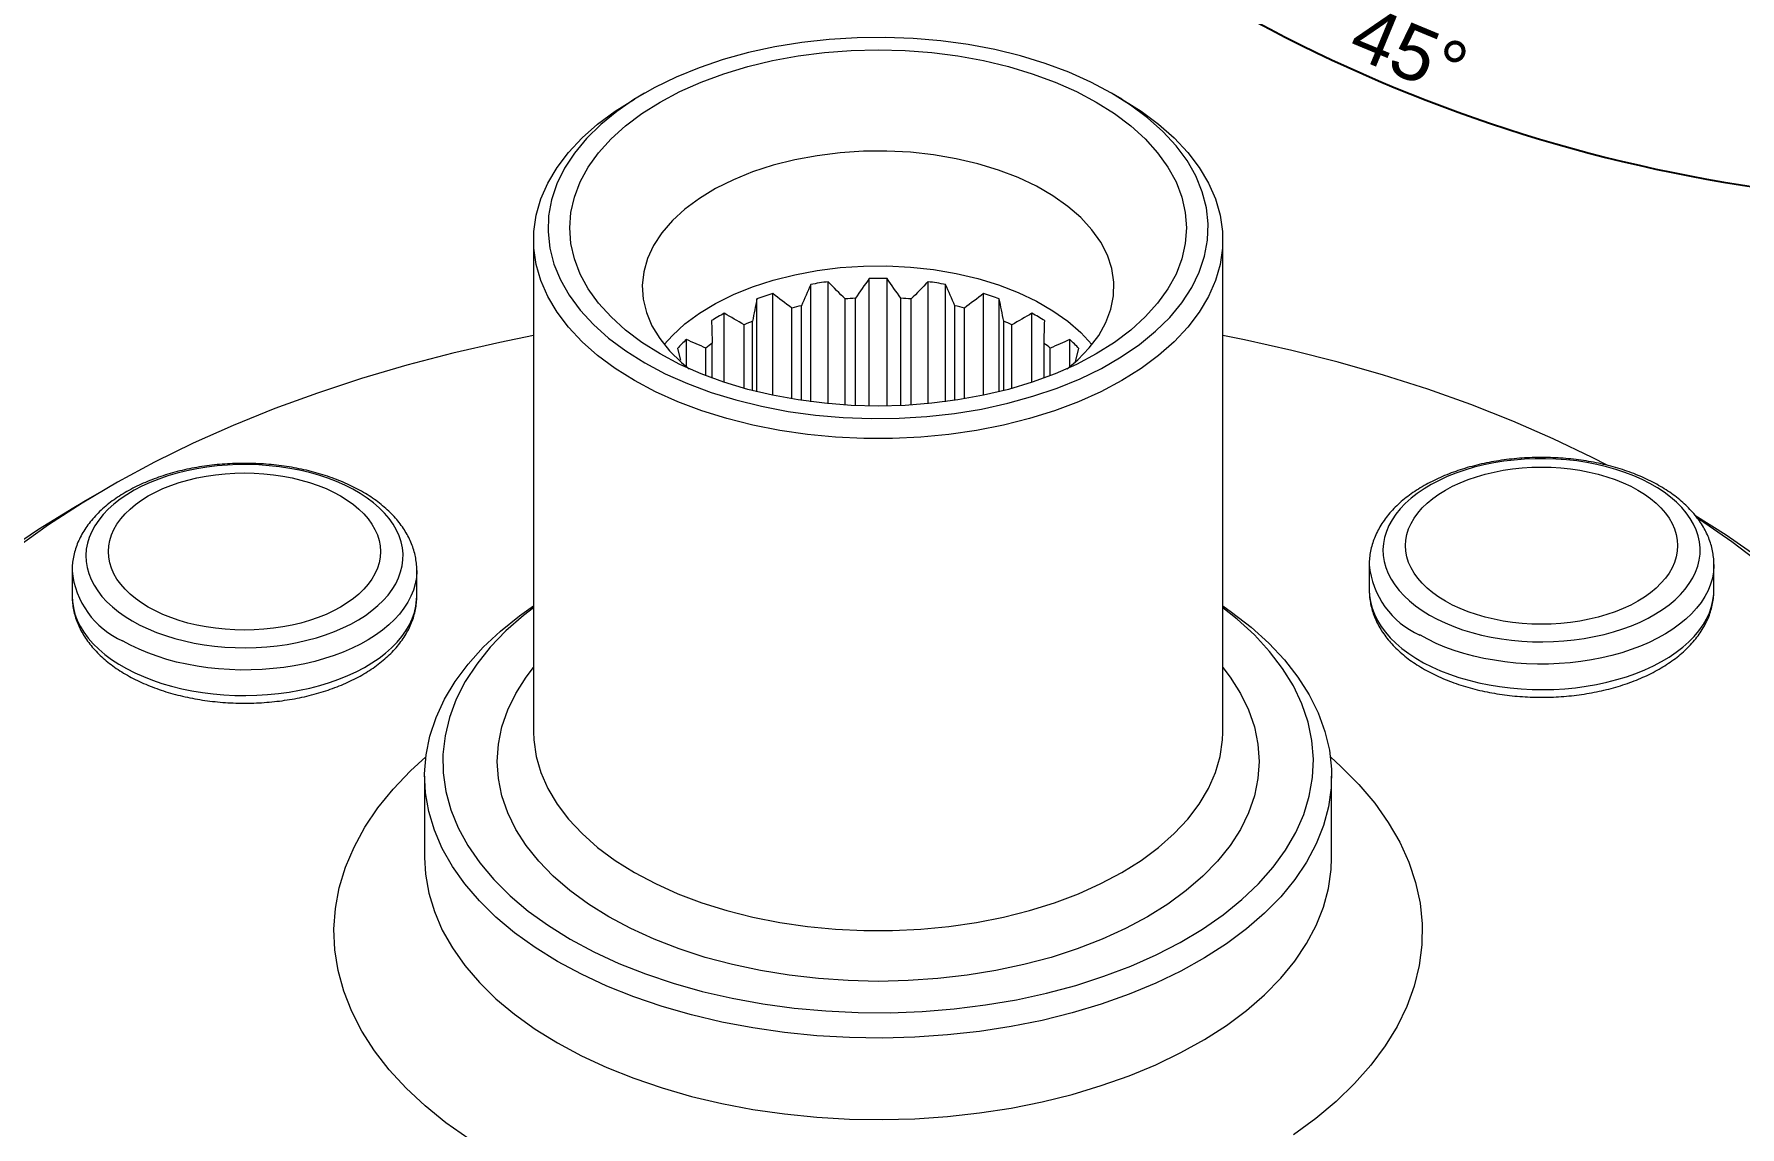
# Model space of a CAD drawing. Header units: millimetres. Extents: x 2429 to 2877, y 1091 to 1407.
# Drawn here: x 2482.2 to 2576.3, y 1163.1 to 1223.3 of the extents above; entities that cross this region are included whole.
import ezdxf

# ---------------------------------------------------------------- set-up
doc = ezdxf.new("R2010")
doc.units = ezdxf.units.MM
doc.layers.add('AM_5', color=3, linetype='Continuous', lineweight=25)
doc.styles.get("Standard").update_dxf_attribs({"font": 'arial.ttf'})
doc.dimstyles.new('ISO-25', dxfattribs={"dimtxt": 3, "dimasz": 2.5, "dimexe": 1.25, "dimexo": 0.625, "dimtad": 1, "dimtxsty": 'Standard', "dimcen": 2.5, "dimadec": 0, "dimazin": 0, "dimtfac": 1, "dimtmove": 0, "dimatfit": 3, "dimfxl": 1, "dimarcsym": 0})

# ---------------------------------------------------------------- blocks, each defined once
blk = doc.blocks.new('*D63')
at = {"layer": 'AM_5', "color": 0, "lineweight": -2, "transparency": 16777216}
for p, q in [((2540.663, 1249.134), (2529.171, 1237.642)), ((2589.272, 1222.859), (2589.272, 1212.747))]:
    blk.add_line(p, q, dxfattribs=at)
blk.add_arc((2589.272, 1297.743), 83.746, 226.71047, 268.28953, dxfattribs=at)
at = {"layer": 'AM_5', "color": 0, "transparency": 16777216}
for points in [[(2531.558, 1236.486), (2532.139, 1237.084), (2530.054, 1238.526)], [(2586.778, 1214.451), (2586.766, 1213.618), (2589.272, 1213.997)]]:
    blk.add_solid(points, dxfattribs=at)
at = {"layer": 'Defpoints', "color": 0, "transparency": 16777216}
for p in [(2589.272, 1372.003), (2562.755, 1271.227), (2541.104, 1249.576), (2547.399, 1225.217), (2589.272, 1223.484)]:
    blk.add_point(p, dxfattribs=at)
at = {"layer": 'AM_5', "color": 0, "transparency": 16777216, "insert": (2558.047, 1222.359), "char_height": 3, "attachment_point": 5, "rotation": 337.5}
blk.add_mtext('45°', dxfattribs=at)

msp = doc.modelspace()

# ---------------------------------------------------------------- linework, layer by layer
at = {"color": 7, "linetype": 'Continuous', "lineweight": 15}
for p, q in [((2515.902, 1220.054), (2515.336, 1219.727)), ((2542.21, 1219.727), (2541.644, 1220.054)), ((2509.773, 1211.973), (2509.773, 1184.864)), ((2547.773, 1184.864), (2547.773, 1211.973)), ((2525.057, 1203.049), (2525.057, 1209.513)), ((2526.023, 1202.941), (2526.023, 1209.663)), ((2528.273, 1202.816), (2528.273, 1209.834)), ((2529.273, 1202.816), (2529.273, 1209.834)), ((2531.523, 1202.941), (2531.523, 1209.663)), ((2532.489, 1203.049), (2532.489, 1209.513)), ((2522.095, 1203.601), (2522.095, 1208.723)), ((2522.961, 1203.403), (2522.961, 1209.012)), ((2524.542, 1203.121), (2524.542, 1208.339)), ((2526.957, 1202.868), (2526.957, 1208.713)), ((2527.523, 1202.839), (2527.523, 1208.756)), ((2530.023, 1202.839), (2530.023, 1208.756)), ((2530.59, 1202.868), (2530.59, 1208.713)), ((2533.004, 1203.121), (2533.004, 1208.339)), ((2534.585, 1203.403), (2534.585, 1209.012)), ((2535.451, 1203.601), (2535.451, 1208.723)), ((2520.295, 1204.12), (2520.295, 1207.926)), ((2521.849, 1203.663), (2521.849, 1207.491)), ((2524.014, 1203.204), (2524.014, 1208.213)), ((2533.532, 1203.204), (2533.532, 1208.213)), ((2535.697, 1203.663), (2535.697, 1207.491)), ((2537.251, 1204.12), (2537.251, 1207.926)), ((2518.206, 1204.988), (2518.206, 1206.478)), ((2521.396, 1203.784), (2521.396, 1207.29)), ((2536.151, 1203.784), (2536.151, 1207.29)), ((2539.34, 1204.988), (2539.34, 1206.478)), ((2517.706, 1205.979), (2517.878, 1205.333)), ((2519.28, 1204.485), (2519.28, 1206.008)), ((2519.628, 1204.353), (2519.628, 1206.27)), ((2537.918, 1204.353), (2537.918, 1206.27)), ((2538.266, 1204.485), (2538.266, 1206.008)), ((2539.652, 1205.271), (2539.84, 1205.979)), ((2486.34, 1198.329), (2484.925, 1197.512)), ((2484.342, 1193.747), (2484.342, 1192.343)), ((2503.342, 1192.343), (2503.342, 1193.747)), ((2555.847, 1194.072), (2555.847, 1192.668)), ((2574.847, 1192.668), (2574.847, 1194.072)), ((2547.773, 1184.821), (2547.773, 1184.864)), ((2503.773, 1182.414), (2503.773, 1177.923)), ((2553.773, 1177.923), (2553.773, 1182.414))]:
    msp.add_line(p, q, dxfattribs=at)
at = {"color": 7, "linetype": 'Continuous', "lineweight": 15, "flags": 128}
for points in [[(2515.904, 1205.197), (2517.041, 1204.593), (2518.264, 1204.048), (2519.562, 1203.564), (2520.926, 1203.146), (2522.347, 1202.796), (2523.814, 1202.517), (2525.317, 1202.31), (2526.845, 1202.178), (2528.387, 1202.122), (2529.931, 1202.141), (2531.467, 1202.235), (2532.984, 1202.404), (2534.471, 1202.647), (2535.916, 1202.962), (2537.31, 1203.347), (2538.642, 1203.798), (2539.904, 1204.313), (2541.085, 1204.888), (2542.177, 1205.519), (2543.173, 1206.2), (2544.065, 1206.929), (2544.847, 1207.698), (2545.513, 1208.502), (2546.058, 1209.337), (2546.479, 1210.195), (2546.772, 1211.071), (2546.936, 1211.957), (2546.969, 1212.849), (2546.871, 1213.739), (2546.642, 1214.621), (2546.284, 1215.489), (2545.801, 1216.336), (2545.195, 1217.156), (2544.47, 1217.944), (2543.632, 1218.693), (2542.687, 1219.398), (2541.642, 1220.055), (2540.505, 1220.659), (2539.282, 1221.204), (2537.984, 1221.688), (2536.62, 1222.106), (2535.199, 1222.456), (2533.732, 1222.735), (2532.229, 1222.941), (2530.701, 1223.073), (2529.159, 1223.13), (2527.615, 1223.111), (2526.079, 1223.017), (2524.562, 1222.847), (2523.075, 1222.604), (2521.63, 1222.29), (2520.236, 1221.905), (2518.904, 1221.454), (2517.643, 1220.939), (2516.461, 1220.364), (2515.369, 1219.733), (2514.373, 1219.051), (2513.481, 1218.323), (2512.699, 1217.554), (2512.033, 1216.749), (2511.488, 1215.915), (2511.067, 1215.057), (2510.774, 1214.181), (2510.61, 1213.295), (2510.577, 1212.403), (2510.675, 1211.513), (2510.904, 1210.631), (2511.262, 1209.763), (2511.745, 1208.916), (2512.352, 1208.096), (2513.076, 1207.308), (2513.914, 1206.559), (2514.859, 1205.853), (2515.904, 1205.197)], [(2516.752, 1205.686), (2515.75, 1206.318), (2514.847, 1206.997), (2514.051, 1207.719), (2513.366, 1208.478), (2512.798, 1209.269), (2512.352, 1210.086), (2512.031, 1210.922), (2511.838, 1211.771), (2511.773, 1212.626), (2511.838, 1213.481), (2512.031, 1214.33), (2512.352, 1215.166), (2512.798, 1215.982), (2513.366, 1216.773), (2514.051, 1217.533), (2514.847, 1218.255), (2515.75, 1218.934), (2516.752, 1219.565), (2517.846, 1220.144), (2519.022, 1220.665), (2520.273, 1221.125), (2521.589, 1221.52), (2522.959, 1221.848), (2524.373, 1222.105), (2525.821, 1222.291), (2527.291, 1222.402), (2528.773, 1222.44), (2530.255, 1222.402), (2531.725, 1222.291), (2533.173, 1222.105), (2534.587, 1221.848), (2535.958, 1221.52), (2537.273, 1221.125), (2538.524, 1220.665), (2539.7, 1220.144), (2540.794, 1219.565), (2541.796, 1218.934), (2542.699, 1218.255), (2543.495, 1217.533), (2544.18, 1216.773), (2544.748, 1215.982), (2545.194, 1215.166), (2545.515, 1214.33), (2545.708, 1213.481), (2545.773, 1212.626), (2545.708, 1211.771), (2545.515, 1210.922), (2545.194, 1210.086), (2544.748, 1209.269), (2544.18, 1208.478), (2543.495, 1207.719), (2542.699, 1206.997), (2541.796, 1206.318), (2540.794, 1205.686), (2539.7, 1205.108), (2538.524, 1204.587), (2537.273, 1204.127), (2535.958, 1203.732), (2534.587, 1203.404), (2533.173, 1203.146), (2531.725, 1202.961), (2530.255, 1202.849), (2528.773, 1202.812), (2527.291, 1202.849), (2525.821, 1202.961), (2524.373, 1203.146), (2522.959, 1203.404), (2521.589, 1203.732), (2520.273, 1204.127), (2519.022, 1204.587), (2517.846, 1205.108), (2516.752, 1205.686)], [(2515.338, 1204.217), (2514.274, 1204.884), (2513.31, 1205.599), (2512.451, 1206.358), (2511.704, 1207.155), (2511.073, 1207.986), (2510.563, 1208.843), (2510.177, 1209.722), (2509.919, 1210.616), (2509.789, 1211.519), (2509.789, 1212.426), (2509.919, 1213.329), (2510.177, 1214.224), (2510.563, 1215.102), (2511.073, 1215.96), (2511.704, 1216.79), (2512.451, 1217.587), (2513.31, 1218.346), (2514.274, 1219.062), (2515.336, 1219.727)], [(2542.21, 1219.727), (2543.272, 1219.062), (2544.236, 1218.346), (2545.095, 1217.587), (2545.842, 1216.79), (2546.473, 1215.96), (2546.983, 1215.102), (2547.369, 1214.224), (2547.627, 1213.329), (2547.757, 1212.426), (2547.757, 1211.519), (2547.627, 1210.616), (2547.369, 1209.722), (2546.983, 1208.843), (2546.473, 1207.986), (2545.842, 1207.155), (2545.095, 1206.358), (2544.236, 1205.599), (2543.272, 1204.884), (2542.208, 1204.217), (2541.053, 1203.603), (2539.814, 1203.046), (2538.499, 1202.55), (2537.118, 1202.119), (2535.68, 1201.755), (2534.194, 1201.46), (2532.672, 1201.238), (2531.123, 1201.088), (2529.558, 1201.014), (2527.988, 1201.014), (2526.423, 1201.088), (2524.874, 1201.238), (2523.352, 1201.46), (2521.866, 1201.755), (2520.428, 1202.119), (2519.047, 1202.55), (2517.733, 1203.046), (2516.493, 1203.603), (2515.338, 1204.217)], [(2539.191, 1204.871), (2539.78, 1205.367), (2540.414, 1206.02), (2540.933, 1206.705), (2541.33, 1207.417), (2541.603, 1208.149), (2541.748, 1208.892), (2541.764, 1209.64), (2541.651, 1210.386), (2541.41, 1211.121), (2541.044, 1211.838), (2540.555, 1212.531), (2539.949, 1213.193), (2539.233, 1213.816), (2538.412, 1214.395), (2537.496, 1214.924), (2536.493, 1215.398), (2535.413, 1215.812), (2534.267, 1216.161), (2533.067, 1216.443), (2531.824, 1216.655), (2530.55, 1216.794), (2529.259, 1216.859), (2527.963, 1216.85), (2526.675, 1216.766), (2525.408, 1216.609), (2524.175, 1216.379), (2522.987, 1216.08), (2521.857, 1215.714), (2520.795, 1215.285), (2519.813, 1214.797), (2518.919, 1214.255), (2518.124, 1213.664), (2517.435, 1213.031), (2516.858, 1212.361), (2516.399, 1211.661), (2516.064, 1210.938), (2515.855, 1210.2), (2515.774, 1209.453), (2515.823, 1208.706), (2516, 1207.965), (2516.304, 1207.237), (2516.732, 1206.531), (2517.28, 1205.853), (2517.941, 1205.21), (2518.355, 1204.871)], [(2516.985, 1206.196), (2517.435, 1206.703), (2518.124, 1207.336), (2518.919, 1207.927), (2519.813, 1208.469), (2520.795, 1208.957), (2521.857, 1209.386), (2522.987, 1209.752), (2524.175, 1210.051), (2525.408, 1210.281), (2526.675, 1210.438), (2527.963, 1210.522), (2529.259, 1210.531), (2530.55, 1210.466), (2531.824, 1210.327), (2533.067, 1210.115), (2534.267, 1209.833), (2535.413, 1209.484), (2536.493, 1209.07), (2537.496, 1208.596), (2538.412, 1208.067), (2539.233, 1207.488), (2539.949, 1206.865), (2540.555, 1206.203), (2540.561, 1206.196)], [(2509.773, 1206.695), (2507.924, 1206.319), (2505.329, 1205.724), (2502.785, 1205.06), (2500.297, 1204.328), (2497.871, 1203.53), (2495.511, 1202.668), (2493.224, 1201.743), (2491.014, 1200.758), (2488.885, 1199.715), (2486.843, 1198.616), (2484.892, 1197.463), (2483.036, 1196.259), (2481.278, 1195.006)], [(2568.967, 1199.545), (2568.137, 1199.981), (2565.987, 1201.01), (2563.757, 1201.98), (2561.451, 1202.89), (2559.075, 1203.736), (2556.633, 1204.517), (2554.13, 1205.232), (2551.573, 1205.879), (2548.966, 1206.457), (2547.773, 1206.695)], [(2559.165, 1191.295), (2559.587, 1191.067), (2560.034, 1190.856), (2560.505, 1190.662), (2560.996, 1190.486), (2561.507, 1190.33), (2562.034, 1190.193), (2562.576, 1190.077), (2563.13, 1189.982), (2563.694, 1189.908), (2564.265, 1189.856), (2564.841, 1189.825), (2565.419, 1189.817), (2565.997, 1189.831), (2566.571, 1189.867), (2567.141, 1189.924), (2567.702, 1190.004), (2568.254, 1190.104), (2568.792, 1190.225), (2569.316, 1190.367), (2569.822, 1190.528), (2570.308, 1190.708), (2570.773, 1190.907), (2571.214, 1191.123), (2571.63, 1191.355), (2572.018, 1191.602), (2572.377, 1191.864), (2572.705, 1192.138), (2573.001, 1192.425), (2573.263, 1192.723), (2573.491, 1193.029), (2573.683, 1193.344), (2573.839, 1193.665), (2573.958, 1193.992), (2574.039, 1194.322), (2574.082, 1194.655), (2574.086, 1194.989), (2574.053, 1195.322), (2573.982, 1195.653), (2573.872, 1195.981), (2573.726, 1196.304), (2573.543, 1196.621), (2573.324, 1196.929), (2573.07, 1197.229), (2572.782, 1197.519), (2572.462, 1197.797), (2572.11, 1198.062), (2571.73, 1198.313), (2571.321, 1198.549), (2570.886, 1198.769), (2570.427, 1198.971), (2569.945, 1199.156), (2569.444, 1199.322), (2568.925, 1199.469), (2568.39, 1199.595), (2567.841, 1199.701), (2567.282, 1199.786), (2566.714, 1199.849), (2566.141, 1199.89), (2565.563, 1199.909), (2564.985, 1199.907), (2564.409, 1199.882), (2563.836, 1199.835), (2563.271, 1199.766), (2562.714, 1199.677), (2562.169, 1199.566), (2561.637, 1199.434), (2561.122, 1199.283), (2560.626, 1199.112), (2560.15, 1198.922), (2559.696, 1198.715), (2559.268, 1198.491), (2558.866, 1198.251), (2558.492, 1197.997), (2558.149, 1197.728), (2557.836, 1197.447), (2557.557, 1197.155), (2557.312, 1196.853), (2557.102, 1196.542), (2556.927, 1196.224), (2556.79, 1195.9), (2556.69, 1195.571), (2556.628, 1195.239), (2556.604, 1194.906), (2556.619, 1194.572), (2556.671, 1194.24), (2556.762, 1193.91), (2556.89, 1193.585), (2557.055, 1193.265), (2557.256, 1192.952), (2557.492, 1192.647), (2557.763, 1192.352), (2558.067, 1192.069), (2558.403, 1191.797), (2558.77, 1191.539), (2559.165, 1191.295)], [(2487.66, 1190.971), (2488.082, 1190.743), (2488.529, 1190.531), (2489, 1190.337), (2489.492, 1190.162), (2490.002, 1190.005), (2490.53, 1189.869), (2491.072, 1189.752), (2491.626, 1189.657), (2492.19, 1189.583), (2492.761, 1189.531), (2493.336, 1189.501), (2493.914, 1189.493), (2494.492, 1189.506), (2495.067, 1189.542), (2495.636, 1189.6), (2496.198, 1189.679), (2496.749, 1189.78), (2497.288, 1189.901), (2497.811, 1190.042), (2498.317, 1190.204), (2498.804, 1190.384), (2499.269, 1190.582), (2499.71, 1190.798), (2500.125, 1191.03), (2500.513, 1191.277), (2500.872, 1191.539), (2501.2, 1191.814), (2501.496, 1192.101), (2501.759, 1192.398), (2501.986, 1192.705), (2502.179, 1193.019), (2502.334, 1193.341), (2502.453, 1193.667), (2502.534, 1193.998), (2502.577, 1194.331), (2502.582, 1194.664), (2502.548, 1194.998), (2502.477, 1195.329), (2502.368, 1195.657), (2502.221, 1195.979), (2502.038, 1196.296), (2501.819, 1196.605), (2501.565, 1196.905), (2501.277, 1197.194), (2500.957, 1197.472), (2500.606, 1197.737), (2500.225, 1197.988), (2499.816, 1198.224), (2499.381, 1198.444), (2498.922, 1198.647), (2498.441, 1198.832), (2497.939, 1198.998), (2497.42, 1199.144), (2496.885, 1199.271), (2496.337, 1199.376), (2495.777, 1199.461), (2495.21, 1199.524), (2494.636, 1199.565), (2494.059, 1199.585), (2493.481, 1199.582), (2492.904, 1199.557), (2492.332, 1199.51), (2491.766, 1199.442), (2491.209, 1199.352), (2490.664, 1199.241), (2490.133, 1199.109), (2489.618, 1198.958), (2489.121, 1198.787), (2488.645, 1198.598), (2488.192, 1198.391), (2487.763, 1198.167), (2487.361, 1197.927), (2486.988, 1197.672), (2486.644, 1197.404), (2486.332, 1197.123), (2486.052, 1196.831), (2485.807, 1196.528), (2485.597, 1196.217), (2485.423, 1195.899), (2485.286, 1195.575), (2485.186, 1195.246), (2485.124, 1194.915), (2485.1, 1194.581), (2485.114, 1194.247), (2485.167, 1193.915), (2485.257, 1193.585), (2485.385, 1193.26), (2485.55, 1192.94), (2485.751, 1192.627), (2485.988, 1192.323), (2486.259, 1192.028), (2486.563, 1191.744), (2486.899, 1191.472), (2487.265, 1191.214), (2487.66, 1190.971)], [(2499.145, 1197.854), (2499.51, 1197.628), (2499.846, 1197.388), (2500.151, 1197.134), (2500.425, 1196.868), (2500.664, 1196.592), (2500.869, 1196.306), (2501.038, 1196.013), (2501.171, 1195.713), (2501.266, 1195.409), (2501.323, 1195.102), (2501.342, 1194.793), (2501.323, 1194.484), (2501.266, 1194.177), (2501.171, 1193.873), (2501.038, 1193.573), (2500.869, 1193.28), (2500.664, 1192.994), (2500.425, 1192.718), (2500.151, 1192.452), (2499.846, 1192.198), (2499.51, 1191.958), (2499.145, 1191.731), (2498.753, 1191.521), (2498.337, 1191.327), (2497.897, 1191.151), (2497.436, 1190.993), (2496.958, 1190.855), (2496.463, 1190.736), (2495.955, 1190.639), (2495.436, 1190.562), (2494.909, 1190.507), (2494.377, 1190.474), (2493.842, 1190.463), (2493.307, 1190.474), (2492.775, 1190.507), (2492.248, 1190.562), (2491.729, 1190.639), (2491.221, 1190.736), (2490.726, 1190.855), (2490.248, 1190.993), (2489.787, 1191.151), (2489.347, 1191.327), (2488.931, 1191.521), (2488.539, 1191.731), (2488.174, 1191.958), (2487.838, 1192.198), (2487.533, 1192.452), (2487.259, 1192.718), (2487.02, 1192.994), (2486.815, 1193.28), (2486.646, 1193.573), (2486.513, 1193.873), (2486.418, 1194.177), (2486.361, 1194.484), (2486.342, 1194.793), (2486.361, 1195.102), (2486.418, 1195.409), (2486.513, 1195.713), (2486.646, 1196.013), (2486.815, 1196.306), (2487.02, 1196.592), (2487.259, 1196.868), (2487.533, 1197.134), (2487.838, 1197.388), (2488.174, 1197.628), (2488.539, 1197.854), (2488.931, 1198.065), (2489.347, 1198.259), (2489.787, 1198.435), (2490.248, 1198.593), (2490.726, 1198.731), (2491.221, 1198.85), (2491.729, 1198.947), (2492.248, 1199.024), (2492.775, 1199.079), (2493.307, 1199.112), (2493.842, 1199.123), (2494.377, 1199.112), (2494.909, 1199.079), (2495.436, 1199.024), (2495.955, 1198.947), (2496.463, 1198.85), (2496.958, 1198.731), (2497.436, 1198.593), (2497.897, 1198.435), (2498.337, 1198.259), (2498.753, 1198.065), (2499.145, 1197.854)], [(2570.65, 1198.179), (2571.015, 1197.953), (2571.351, 1197.712), (2571.656, 1197.458), (2571.929, 1197.193), (2572.169, 1196.916), (2572.374, 1196.631), (2572.543, 1196.337), (2572.675, 1196.038), (2572.77, 1195.734), (2572.828, 1195.426), (2572.847, 1195.118), (2572.828, 1194.809), (2572.77, 1194.501), (2572.675, 1194.197), (2572.543, 1193.898), (2572.374, 1193.604), (2572.169, 1193.319), (2571.929, 1193.043), (2571.656, 1192.777), (2571.351, 1192.523), (2571.015, 1192.282), (2570.65, 1192.056), (2570.258, 1191.845), (2569.841, 1191.651), (2569.401, 1191.475), (2568.941, 1191.317), (2568.462, 1191.179), (2567.968, 1191.061), (2567.46, 1190.963), (2566.941, 1190.887), (2566.414, 1190.832), (2565.882, 1190.799), (2565.347, 1190.788), (2564.812, 1190.799), (2564.279, 1190.832), (2563.752, 1190.887), (2563.234, 1190.963), (2562.726, 1191.061), (2562.231, 1191.179), (2561.752, 1191.317), (2561.292, 1191.475), (2560.852, 1191.651), (2560.435, 1191.845), (2560.043, 1192.056), (2559.679, 1192.282), (2559.343, 1192.523), (2559.037, 1192.777), (2558.764, 1193.043), (2558.524, 1193.319), (2558.32, 1193.604), (2558.15, 1193.898), (2558.018, 1194.197), (2557.923, 1194.501), (2557.866, 1194.809), (2557.847, 1195.118), (2557.866, 1195.426), (2557.923, 1195.734), (2558.018, 1196.038), (2558.15, 1196.337), (2558.32, 1196.631), (2558.524, 1196.916), (2558.764, 1197.193), (2559.037, 1197.458), (2559.343, 1197.712), (2559.679, 1197.953), (2560.043, 1198.179), (2560.435, 1198.39), (2560.852, 1198.584), (2561.292, 1198.76), (2561.752, 1198.918), (2562.231, 1199.056), (2562.726, 1199.174), (2563.234, 1199.272), (2563.752, 1199.348), (2564.279, 1199.403), (2564.812, 1199.436), (2565.347, 1199.447), (2565.882, 1199.436), (2566.414, 1199.403), (2566.941, 1199.348), (2567.46, 1199.272), (2567.968, 1199.174), (2568.462, 1199.056), (2568.941, 1198.918), (2569.401, 1198.76), (2569.841, 1198.584), (2570.258, 1198.39), (2570.65, 1198.179)], [(2480.65, 1194.774), (2482.493, 1196.024), (2484.433, 1197.224), (2484.925, 1197.512)], [(2573.802, 1196.805), (2575.524, 1195.716), (2577.341, 1194.454)], [(2577.518, 1194.036), (2575.838, 1195.324), (2574.056, 1196.564), (2573.93, 1196.644)], [(2511.095, 1172.209), (2509.866, 1172.972), (2508.735, 1173.784), (2507.708, 1174.641), (2506.792, 1175.539), (2505.99, 1176.473), (2505.307, 1177.437), (2504.746, 1178.428), (2504.31, 1179.439), (2504.002, 1180.466), (2503.823, 1181.503), (2503.774, 1182.544), (2503.856, 1183.585), (2504.067, 1184.62), (2504.407, 1185.644), (2504.874, 1186.65), (2505.466, 1187.635), (2506.179, 1188.592), (2507.01, 1189.517), (2507.955, 1190.405), (2509.008, 1191.251), (2509.773, 1191.794)], [(2509.773, 1191.695), (2509.227, 1191.27), (2508.252, 1190.415), (2507.389, 1189.52), (2506.643, 1188.592), (2506.017, 1187.633), (2505.516, 1186.651), (2505.142, 1185.65), (2504.897, 1184.636), (2504.782, 1183.614), (2504.799, 1182.591), (2504.946, 1181.57), (2505.223, 1180.559), (2505.63, 1179.562), (2506.162, 1178.586), (2506.818, 1177.634), (2507.594, 1176.713), (2508.485, 1175.828), (2509.488, 1174.984), (2510.596, 1174.184), (2511.802, 1173.434)], [(2547.773, 1191.794), (2548.258, 1191.456), (2549.338, 1190.621), (2550.31, 1189.743), (2551.17, 1188.826), (2551.913, 1187.877), (2552.535, 1186.899), (2553.034, 1185.897), (2553.406, 1184.877), (2553.65, 1183.845), (2553.764, 1182.805), (2553.748, 1181.763), (2553.601, 1180.724), (2553.325, 1179.694), (2552.921, 1178.679), (2552.391, 1177.682), (2551.738, 1176.711), (2550.966, 1175.769), (2550.077, 1174.862), (2549.078, 1173.994), (2547.972, 1173.17), (2546.767, 1172.395), (2545.468, 1171.671), (2544.081, 1171.004), (2542.615, 1170.396), (2541.077, 1169.851), (2539.475, 1169.371), (2537.816, 1168.959), (2536.111, 1168.617), (2534.367, 1168.348), (2532.595, 1168.151), (2530.802, 1168.029), (2528.999, 1167.982), (2527.194, 1168.011), (2525.398, 1168.114), (2523.619, 1168.292), (2521.868, 1168.543), (2520.152, 1168.867), (2518.481, 1169.261), (2516.864, 1169.724), (2515.309, 1170.254), (2513.824, 1170.846), (2512.417, 1171.499), (2511.095, 1172.209)], [(2511.802, 1173.434), (2513.102, 1172.737), (2514.487, 1172.097), (2515.951, 1171.519), (2517.484, 1171.004), (2519.079, 1170.556), (2520.727, 1170.177), (2522.419, 1169.87), (2524.145, 1169.636), (2525.897, 1169.475), (2527.665, 1169.39), (2529.438, 1169.381), (2531.208, 1169.447), (2532.965, 1169.589), (2534.699, 1169.805), (2536.4, 1170.094), (2538.06, 1170.455), (2539.669, 1170.886), (2541.218, 1171.384), (2542.7, 1171.947), (2544.105, 1172.571), (2545.427, 1173.254), (2546.658, 1173.991), (2547.791, 1174.779), (2548.82, 1175.613), (2549.74, 1176.489), (2550.545, 1177.401), (2551.232, 1178.345), (2551.795, 1179.316), (2552.233, 1180.308), (2552.543, 1181.316), (2552.723, 1182.335), (2552.772, 1183.358), (2552.69, 1184.381), (2552.478, 1185.398), (2552.136, 1186.403), (2551.666, 1187.39), (2551.071, 1188.355), (2550.355, 1189.291), (2549.521, 1190.195), (2548.573, 1191.06), (2547.773, 1191.695)]]:
    msp.add_lwpolyline(points, dxfattribs=at)
at = {"color": 8, "linetype": 'Continuous', "lineweight": 15, "flags": 128}
for points in [[(2503.342, 1193.751), (2503.342, 1193.704), (2503.318, 1193.356), (2503.256, 1193.01), (2503.156, 1192.667), (2503.018, 1192.328), (2502.844, 1191.995), (2502.633, 1191.669), (2502.387, 1191.351), (2502.107, 1191.043), (2501.793, 1190.746), (2501.447, 1190.461), (2501.071, 1190.189), (2500.665, 1189.931), (2500.232, 1189.689), (2499.774, 1189.463), (2499.291, 1189.255), (2498.786, 1189.064), (2498.262, 1188.893), (2497.72, 1188.741), (2497.162, 1188.609), (2496.591, 1188.498), (2496.008, 1188.407), (2495.417, 1188.339), (2494.82, 1188.292), (2494.219, 1188.267), (2493.616, 1188.264), (2493.014, 1188.284), (2492.415, 1188.325), (2491.823, 1188.388), (2491.238, 1188.473), (2490.664, 1188.579), (2490.102, 1188.706), (2489.556, 1188.853), (2489.027, 1189.02), (2488.517, 1189.205), (2488.029, 1189.41), (2487.564, 1189.631), (2487.124, 1189.869)], [(2574.847, 1194.076), (2574.846, 1194.028), (2574.822, 1193.68), (2574.76, 1193.334), (2574.66, 1192.991), (2574.523, 1192.652), (2574.349, 1192.319), (2574.138, 1191.993), (2573.892, 1191.675), (2573.611, 1191.367), (2573.298, 1191.07), (2572.952, 1190.785), (2572.575, 1190.513), (2572.17, 1190.256), (2571.737, 1190.014), (2571.278, 1189.788), (2570.796, 1189.579), (2570.291, 1189.389), (2569.767, 1189.217), (2569.224, 1189.065), (2568.667, 1188.933), (2568.095, 1188.822), (2567.513, 1188.732), (2566.922, 1188.663), (2566.325, 1188.617), (2565.723, 1188.592), (2565.121, 1188.589), (2564.519, 1188.608), (2563.92, 1188.65), (2563.327, 1188.713), (2562.743, 1188.798), (2562.168, 1188.904), (2561.607, 1189.03), (2561.061, 1189.177), (2560.532, 1189.344), (2560.022, 1189.53), (2559.534, 1189.734), (2559.069, 1189.956), (2558.629, 1190.194)], [(2484.342, 1192.343), (2484.357, 1192.039), (2484.409, 1191.692), (2484.5, 1191.348), (2484.628, 1191.008), (2484.793, 1190.673), (2484.995, 1190.346), (2485.232, 1190.026), (2485.504, 1189.715), (2485.81, 1189.415), (2486.147, 1189.127), (2486.516, 1188.852), (2486.915, 1188.59), (2487.341, 1188.344), (2487.793, 1188.114), (2488.27, 1187.901), (2488.769, 1187.706), (2489.289, 1187.53), (2489.827, 1187.373), (2490.381, 1187.236), (2490.949, 1187.12), (2491.529, 1187.024), (2492.118, 1186.95), (2492.714, 1186.898), (2493.315, 1186.868), (2493.917, 1186.859), (2494.52, 1186.873), (2495.119, 1186.909), (2495.714, 1186.967), (2496.301, 1187.046), (2496.878, 1187.147), (2497.443, 1187.268), (2497.993, 1187.41), (2498.527, 1187.572), (2499.041, 1187.753), (2499.535, 1187.953), (2500.006, 1188.17), (2500.452, 1188.404), (2500.872, 1188.654), (2501.263, 1188.919), (2501.624, 1189.198), (2501.954, 1189.489), (2502.251, 1189.792), (2502.515, 1190.105), (2502.743, 1190.427), (2502.936, 1190.757), (2503.092, 1191.093), (2503.21, 1191.434), (2503.292, 1191.779), (2503.335, 1192.126), (2503.342, 1192.343)], [(2555.847, 1192.668), (2555.861, 1192.364), (2555.914, 1192.017), (2556.004, 1191.673), (2556.132, 1191.333), (2556.298, 1190.998), (2556.499, 1190.67), (2556.737, 1190.35), (2557.009, 1190.04), (2557.314, 1189.74), (2557.652, 1189.451), (2558.021, 1189.176), (2558.419, 1188.915), (2558.846, 1188.669), (2559.298, 1188.439), (2559.775, 1188.226), (2560.274, 1188.031), (2560.794, 1187.855), (2561.332, 1187.697), (2561.886, 1187.561), (2562.454, 1187.444), (2563.034, 1187.349), (2563.623, 1187.275), (2564.219, 1187.222), (2564.819, 1187.192), (2565.422, 1187.184), (2566.024, 1187.198), (2566.624, 1187.233), (2567.218, 1187.291), (2567.805, 1187.371), (2568.382, 1187.471), (2568.947, 1187.593), (2569.498, 1187.735), (2570.031, 1187.897), (2570.546, 1188.078), (2571.04, 1188.278), (2571.511, 1188.495), (2571.957, 1188.729), (2572.376, 1188.979), (2572.767, 1189.244), (2573.129, 1189.522), (2573.459, 1189.814), (2573.756, 1190.116), (2574.019, 1190.429), (2574.248, 1190.751), (2574.44, 1191.081), (2574.596, 1191.417), (2574.715, 1191.758), (2574.796, 1192.103), (2574.839, 1192.45), (2574.847, 1192.668)], [(2513.924, 1174.658), (2512.805, 1175.357), (2511.784, 1176.105), (2510.868, 1176.896), (2510.062, 1177.727), (2509.372, 1178.591), (2508.801, 1179.484), (2508.353, 1180.4), (2508.032, 1181.334), (2507.838, 1182.279), (2507.773, 1183.23), (2507.838, 1184.182), (2508.032, 1185.127), (2508.353, 1186.061), (2508.801, 1186.977), (2509.372, 1187.87), (2509.773, 1188.394)], [(2547.773, 1188.394), (2548.175, 1187.87), (2548.745, 1186.977), (2549.193, 1186.061), (2549.514, 1185.127), (2549.708, 1184.182), (2549.773, 1183.23), (2549.708, 1182.279), (2549.514, 1181.334), (2549.193, 1180.4), (2548.745, 1179.484), (2548.175, 1178.591), (2547.484, 1177.727), (2546.678, 1176.896), (2545.762, 1176.105), (2544.742, 1175.357), (2543.622, 1174.658), (2542.411, 1174.012), (2541.117, 1173.423), (2539.746, 1172.894), (2538.307, 1172.429), (2536.809, 1172.03), (2535.262, 1171.701), (2533.675, 1171.442), (2532.058, 1171.257), (2530.421, 1171.145), (2528.773, 1171.107), (2527.125, 1171.145), (2525.488, 1171.257), (2523.871, 1171.442), (2522.284, 1171.701), (2520.737, 1172.03), (2519.239, 1172.429), (2517.801, 1172.894), (2516.43, 1173.423), (2515.135, 1174.012), (2513.924, 1174.658)], [(2509.773, 1184.864), (2509.789, 1184.41), (2509.919, 1183.507), (2510.177, 1182.613), (2510.563, 1181.734), (2511.073, 1180.876), (2511.704, 1180.046), (2512.451, 1179.249), (2513.31, 1178.49), (2514.274, 1177.775), (2515.338, 1177.108)], [(2515.338, 1177.108), (2516.493, 1176.494), (2517.733, 1175.937), (2519.047, 1175.441), (2520.428, 1175.01), (2521.866, 1174.645), (2523.352, 1174.351), (2524.874, 1174.129), (2526.423, 1173.979), (2527.988, 1173.904), (2529.558, 1173.904), (2531.123, 1173.979), (2532.672, 1174.129), (2534.194, 1174.351), (2535.68, 1174.645), (2537.118, 1175.01), (2538.499, 1175.441), (2539.814, 1175.937), (2541.053, 1176.494), (2542.208, 1177.108), (2543.272, 1177.775), (2544.236, 1178.49), (2545.095, 1179.249), (2545.842, 1180.046), (2546.473, 1180.876), (2546.983, 1181.734), (2547.369, 1182.613), (2547.627, 1183.507), (2547.757, 1184.41), (2547.773, 1184.821)], [(2507.56, 1161.594), (2506.204, 1162.43), (2504.947, 1163.316), (2503.795, 1164.248), (2502.751, 1165.222), (2501.821, 1166.234), (2501.009, 1167.279), (2500.319, 1168.353), (2499.753, 1169.45), (2499.314, 1170.567), (2499.003, 1171.698), (2498.823, 1172.839), (2498.774, 1173.983), (2498.856, 1175.128), (2499.069, 1176.266), (2499.412, 1177.394), (2499.883, 1178.507), (2500.48, 1179.599), (2501.201, 1180.666), (2502.043, 1181.703), (2503.001, 1182.705), (2503.84, 1183.472)], [(2553.706, 1183.472), (2554.287, 1182.95), (2555.274, 1181.957), (2556.146, 1180.928), (2556.897, 1179.868), (2557.526, 1178.782), (2558.029, 1177.674), (2558.404, 1176.549), (2558.649, 1175.413), (2558.764, 1174.27), (2558.747, 1173.125), (2558.6, 1171.983), (2558.322, 1170.849), (2557.915, 1169.728), (2557.38, 1168.625), (2556.721, 1167.545), (2555.939, 1166.492), (2555.038, 1165.472), (2554.023, 1164.488), (2552.897, 1163.545), (2551.666, 1162.647)], [(2503.773, 1177.938), (2503.823, 1177.012), (2504.002, 1175.975), (2504.31, 1174.948), (2504.746, 1173.937), (2505.307, 1172.946), (2505.99, 1171.982), (2506.792, 1171.048), (2507.708, 1170.15), (2508.735, 1169.293), (2509.866, 1168.481), (2511.095, 1167.718)], [(2511.095, 1167.718), (2512.417, 1167.008), (2513.824, 1166.355), (2515.309, 1165.763), (2516.864, 1165.233), (2518.481, 1164.77), (2520.152, 1164.376), (2521.868, 1164.052), (2523.619, 1163.801), (2525.398, 1163.623), (2527.194, 1163.52), (2528.999, 1163.491), (2530.802, 1163.538), (2532.595, 1163.66), (2534.367, 1163.857), (2536.111, 1164.126), (2537.816, 1164.468), (2539.475, 1164.88), (2541.077, 1165.36), (2542.615, 1165.905), (2544.081, 1166.513), (2545.468, 1167.18), (2546.767, 1167.904), (2547.972, 1168.679), (2549.078, 1169.503), (2550.077, 1170.371), (2550.966, 1171.278), (2551.738, 1172.22), (2552.391, 1173.191), (2552.921, 1174.188), (2553.325, 1175.203), (2553.601, 1176.233), (2553.748, 1177.272), (2553.773, 1177.914)]]:
    msp.add_lwpolyline(points, dxfattribs=at)
at = {"color": 7, "linetype": 'Continuous', "lineweight": 15}
for centre, radius, start, end in [((2528.629, 1189.619), 20.212, 97.40758, 100.1785), ((2528.773, 1188.193), 21.646, 88.67642, 91.32358), ((2528.917, 1189.619), 20.212, 79.8215, 82.59242), ((2527.733, 1193.252), 16.467, 106.84474, 110.02143), ((2528.334, 1191.311), 17.445, 102.55675, 104.33939), ((2528.756, 1188.788), 20.006, 93.53267, 95.15973), ((2528.79, 1188.788), 20.006, 84.84027, 86.46733), ((2529.212, 1191.311), 17.445, 75.66061, 77.44325), ((2529.813, 1193.252), 16.467, 69.97857, 73.15526), ((2525.829, 1197.523), 11.783, 118.01184, 121.98278), ((2527.006, 1195.236), 13.296, 112.82359, 114.96007), ((2530.54, 1195.236), 13.296, 65.03993, 67.17641), ((2531.717, 1197.523), 11.783, 58.01722, 61.98816), ((2523.363, 1200.821), 7.655, 132.34969, 137.6441), ((2534.183, 1200.821), 7.655, 42.3559, 47.65031), ((2524.862, 1198.951), 8.998, 125.56961, 128.34132), ((2532.684, 1198.951), 8.998, 51.65868, 54.43039)]:
    msp.add_arc(centre, radius, start, end, dxfattribs=at)
at = {"color": 8, "linetype": 'Continuous', "lineweight": 15}
for centre in [(2489.045, 1194.186), (2560.55, 1194.51)]:
    msp.add_arc(centre, 4.725, 185.45553, 246.01104, dxfattribs=at)
at = {"color": 7, "linetype": 'Continuous', "lineweight": 15}
for points in [[(2525.057, 1209.513), (2524.887, 1209.119), (2524.716, 1208.727), (2524.542, 1208.339)], [(2526.957, 1208.713), (2526.642, 1209.025), (2526.331, 1209.342), (2526.023, 1209.663)], [(2528.273, 1209.834), (2528.026, 1209.471), (2527.776, 1209.112), (2527.523, 1208.756)], [(2530.023, 1208.756), (2529.77, 1209.112), (2529.52, 1209.471), (2529.273, 1209.834)], [(2531.523, 1209.663), (2531.215, 1209.342), (2530.904, 1209.025), (2530.59, 1208.713)], [(2533.004, 1208.339), (2532.83, 1208.727), (2532.659, 1209.119), (2532.489, 1209.513)], [(2522.095, 1208.723), (2522.014, 1208.31), (2521.932, 1207.899), (2521.849, 1207.491)], [(2524.014, 1208.213), (2523.659, 1208.475), (2523.308, 1208.741), (2522.961, 1209.012)], [(2534.585, 1209.012), (2534.238, 1208.741), (2533.887, 1208.475), (2533.532, 1208.213)], [(2535.697, 1207.491), (2535.614, 1207.899), (2535.532, 1208.31), (2535.451, 1208.723)], [(2519.588, 1207.518), (2519.601, 1207.099), (2519.614, 1206.683), (2519.628, 1206.27)], [(2521.396, 1207.29), (2521.024, 1207.497), (2520.658, 1207.709), (2520.295, 1207.926)], [(2537.251, 1207.926), (2536.888, 1207.709), (2536.522, 1207.497), (2536.151, 1207.29)], [(2537.918, 1206.27), (2537.932, 1206.683), (2537.945, 1207.099), (2537.958, 1207.518)], [(2519.28, 1206.008), (2518.918, 1206.159), (2518.56, 1206.316), (2518.206, 1206.478)], [(2539.34, 1206.478), (2538.986, 1206.316), (2538.628, 1206.159), (2538.266, 1206.008)]]:
    msp.add_open_spline(points, degree=3, dxfattribs=at)
for points, knots in [([(2574.843, 1194.077), (2574.844, 1194.119), (2574.848, 1194.283), (2574.819, 1194.568), (2574.757, 1194.927), (2574.659, 1195.283), (2574.528, 1195.633), (2574.363, 1195.978), (2574.166, 1196.315), (2573.936, 1196.645), (2573.673, 1196.965), (2573.379, 1197.275), (2573.054, 1197.573), (2572.7, 1197.858), (2572.318, 1198.128), (2571.91, 1198.382), (2571.478, 1198.619), (2571.024, 1198.839), (2570.55, 1199.041), (2570.058, 1199.225), (2569.549, 1199.389), (2569.026, 1199.534), (2568.49, 1199.659), (2567.944, 1199.763), (2567.389, 1199.848), (2566.827, 1199.912), (2566.259, 1199.956), (2565.689, 1199.978), (2565.118, 1199.98), (2564.547, 1199.962), (2563.979, 1199.922), (2563.416, 1199.862), (2562.859, 1199.782), (2562.311, 1199.681), (2561.773, 1199.56), (2561.248, 1199.419), (2560.736, 1199.259), (2560.24, 1199.08), (2559.762, 1198.881), (2559.303, 1198.664), (2558.864, 1198.429), (2558.449, 1198.176), (2558.059, 1197.906), (2557.694, 1197.62), (2557.359, 1197.319), (2557.053, 1197.003), (2556.78, 1196.675), (2556.54, 1196.336), (2556.335, 1195.987), (2556.165, 1195.632), (2556.031, 1195.271), (2555.932, 1194.908), (2555.871, 1194.542), (2555.844, 1194.259), (2555.849, 1194.098), (2555.85, 1194.059)], [0, 0, 0, 0, 0.00636, 0.024383, 0.042406, 0.060496, 0.078714, 0.097112, 0.115726, 0.134572, 0.15365, 0.17294, 0.192408, 0.212015, 0.231719, 0.251483, 0.271276, 0.291072, 0.310853, 0.330612, 0.350344, 0.370049, 0.389727, 0.40938, 0.429013, 0.448629, 0.468232, 0.487827, 0.507419, 0.527012, 0.546611, 0.566218, 0.58584, 0.605481, 0.625146, 0.644839, 0.664565, 0.684325, 0.704123, 0.723958, 0.743828, 0.763725, 0.783636, 0.803534, 0.823387, 0.843158, 0.862798, 0.882263, 0.90151, 0.920511, 0.939258, 0.957763, 0.976061, 0.994202, 1, 1, 1, 1]), ([(2503.338, 1193.752), (2503.339, 1193.795), (2503.343, 1193.959), (2503.314, 1194.243), (2503.252, 1194.603), (2503.154, 1194.958), (2503.023, 1195.309), (2502.859, 1195.653), (2502.661, 1195.991), (2502.431, 1196.32), (2502.169, 1196.641), (2501.874, 1196.951), (2501.549, 1197.248), (2501.195, 1197.533), (2500.813, 1197.803), (2500.405, 1198.057), (2499.973, 1198.295), (2499.52, 1198.515), (2499.045, 1198.717), (2498.553, 1198.9), (2498.045, 1199.064), (2497.522, 1199.209), (2496.986, 1199.334), (2496.439, 1199.439), (2495.884, 1199.523), (2495.322, 1199.588), (2494.755, 1199.631), (2494.184, 1199.654), (2493.613, 1199.656), (2493.042, 1199.637), (2492.474, 1199.598), (2491.911, 1199.538), (2491.354, 1199.457), (2490.806, 1199.356), (2490.269, 1199.236), (2489.743, 1199.095), (2489.231, 1198.935), (2488.735, 1198.755), (2488.257, 1198.556), (2487.798, 1198.339), (2487.36, 1198.104), (2486.945, 1197.851), (2486.554, 1197.582), (2486.19, 1197.295), (2485.854, 1196.994), (2485.549, 1196.678), (2485.275, 1196.35), (2485.035, 1196.011), (2484.83, 1195.663), (2484.66, 1195.307), (2484.526, 1194.947), (2484.427, 1194.583), (2484.367, 1194.218), (2484.34, 1193.934), (2484.345, 1193.773), (2484.346, 1193.735)], [0, 0, 0, 0, 0.00636, 0.024383, 0.042406, 0.060496, 0.078714, 0.097112, 0.115726, 0.134572, 0.15365, 0.17294, 0.192408, 0.212015, 0.231719, 0.251483, 0.271276, 0.291072, 0.310853, 0.330612, 0.350344, 0.370049, 0.389727, 0.40938, 0.429013, 0.448629, 0.468232, 0.487827, 0.507419, 0.527012, 0.546611, 0.566218, 0.58584, 0.605481, 0.625146, 0.644839, 0.664565, 0.684325, 0.704123, 0.723958, 0.743828, 0.763725, 0.783636, 0.803534, 0.823387, 0.843158, 0.862798, 0.882263, 0.90151, 0.920511, 0.939258, 0.957763, 0.976061, 0.994202, 1, 1, 1, 1]), ([(2484.346, 1192.342), (2484.345, 1192.298), (2484.341, 1192.133), (2484.37, 1191.848), (2484.432, 1191.488), (2484.53, 1191.132), (2484.661, 1190.782), (2484.825, 1190.437), (2485.023, 1190.1), (2485.253, 1189.77), (2485.515, 1189.45), (2485.81, 1189.14), (2486.135, 1188.842), (2486.489, 1188.557), (2486.871, 1188.288), (2487.279, 1188.033), (2487.711, 1187.796), (2488.164, 1187.576), (2488.638, 1187.374), (2489.131, 1187.19), (2489.639, 1187.026), (2490.162, 1186.881), (2490.698, 1186.757), (2491.245, 1186.652), (2491.8, 1186.567), (2492.362, 1186.503), (2492.929, 1186.459), (2493.5, 1186.437), (2494.071, 1186.435), (2494.642, 1186.453), (2495.21, 1186.493), (2495.773, 1186.553), (2496.33, 1186.633), (2496.878, 1186.734), (2497.415, 1186.855), (2497.941, 1186.996), (2498.453, 1187.156), (2498.949, 1187.336), (2499.427, 1187.534), (2499.886, 1187.751), (2500.324, 1187.986), (2500.739, 1188.239), (2501.13, 1188.509), (2501.494, 1188.795), (2501.83, 1189.097), (2502.135, 1189.412), (2502.409, 1189.74), (2502.649, 1190.08), (2502.854, 1190.428), (2503.024, 1190.783), (2503.158, 1191.144), (2503.257, 1191.507), (2503.317, 1191.873), (2503.344, 1192.152), (2503.339, 1192.308), (2503.338, 1192.343)], [0, 0, 0, 0, 0.006554, 0.0245853, 0.0426172, 0.0607153, 0.078942, 0.0973487, 0.115971, 0.1348265, 0.1539132, 0.1732117, 0.192689, 0.2123049, 0.2320183, 0.2517917, 0.2715943, 0.2913989, 0.3111895, 0.3309577, 0.3506992, 0.370413, 0.3901, 0.4097629, 0.4294048, 0.4490298, 0.4686422, 0.4882466, 0.5078477, 0.5274501, 0.5470574, 0.5666742, 0.5863053, 0.6059556, 0.6256296, 0.645332, 0.6650665, 0.6848364, 0.7046436, 0.7244881, 0.7443671, 0.7642734, 0.7841937, 0.8041008, 0.8239638, 0.8437431, 0.8633931, 0.8828667, 0.9021227, 0.9211328, 0.9398883, 0.9584022, 0.9767086, 0.9948583, 1, 1, 1, 1]), ([(2555.851, 1192.667), (2555.85, 1192.623), (2555.846, 1192.458), (2555.874, 1192.172), (2555.937, 1191.812), (2556.035, 1191.457), (2556.166, 1191.106), (2556.33, 1190.762), (2556.527, 1190.424), (2556.757, 1190.095), (2557.02, 1189.774), (2557.314, 1189.465), (2557.639, 1189.167), (2557.994, 1188.882), (2558.375, 1188.612), (2558.783, 1188.358), (2559.215, 1188.12), (2559.669, 1187.9), (2560.143, 1187.698), (2560.635, 1187.515), (2561.144, 1187.351), (2561.667, 1187.206), (2562.203, 1187.081), (2562.749, 1186.976), (2563.305, 1186.892), (2563.867, 1186.828), (2564.434, 1186.784), (2565.004, 1186.761), (2565.576, 1186.759), (2566.146, 1186.778), (2566.714, 1186.817), (2567.278, 1186.877), (2567.834, 1186.958), (2568.382, 1187.059), (2568.92, 1187.179), (2569.446, 1187.32), (2569.957, 1187.481), (2570.453, 1187.66), (2570.932, 1187.859), (2571.391, 1188.076), (2571.829, 1188.311), (2572.244, 1188.564), (2572.635, 1188.834), (2572.999, 1189.12), (2573.334, 1189.421), (2573.64, 1189.737), (2573.913, 1190.065), (2574.153, 1190.404), (2574.359, 1190.752), (2574.529, 1191.108), (2574.663, 1191.468), (2574.761, 1191.832), (2574.822, 1192.197), (2574.849, 1192.476), (2574.844, 1192.633), (2574.843, 1192.667)], [0, 0, 0, 0, 0.006554, 0.0245853, 0.0426172, 0.0607153, 0.078942, 0.0973487, 0.115971, 0.1348265, 0.1539132, 0.1732117, 0.192689, 0.2123049, 0.2320183, 0.2517917, 0.2715943, 0.2913989, 0.3111895, 0.3309577, 0.3506992, 0.370413, 0.3901, 0.4097629, 0.4294048, 0.4490298, 0.4686422, 0.4882466, 0.5078477, 0.5274501, 0.5470574, 0.5666742, 0.5863053, 0.6059556, 0.6256296, 0.645332, 0.6650665, 0.6848364, 0.7046436, 0.7244881, 0.7443671, 0.7642734, 0.7841937, 0.8041008, 0.8239638, 0.8437431, 0.8633931, 0.8828667, 0.9021227, 0.9211328, 0.9398883, 0.9584022, 0.9767086, 0.9948583, 1, 1, 1, 1])]:
    msp.add_open_spline(points, degree=3, knots=knots, dxfattribs=at)

# ---------------------------------------------------------------- dimensions: what is measured, and where the dimension line sits
at = {"layer": 'AM_5'}
dim = msp.add_angular_dim_2l(base=(2547.399, 1225.217), line1=((2589.272, 1223.484), (2589.272, 1372.003)), line2=((2562.755, 1271.227), (2541.104, 1249.576)), dimstyle='ISO-25', dxfattribs=at)
dim.commit()
dim.dimension.update_dxf_attribs({"geometry": '*D63', "text_midpoint": (2558.047, 1222.359)})

doc.saveas('drawing.dxf')
